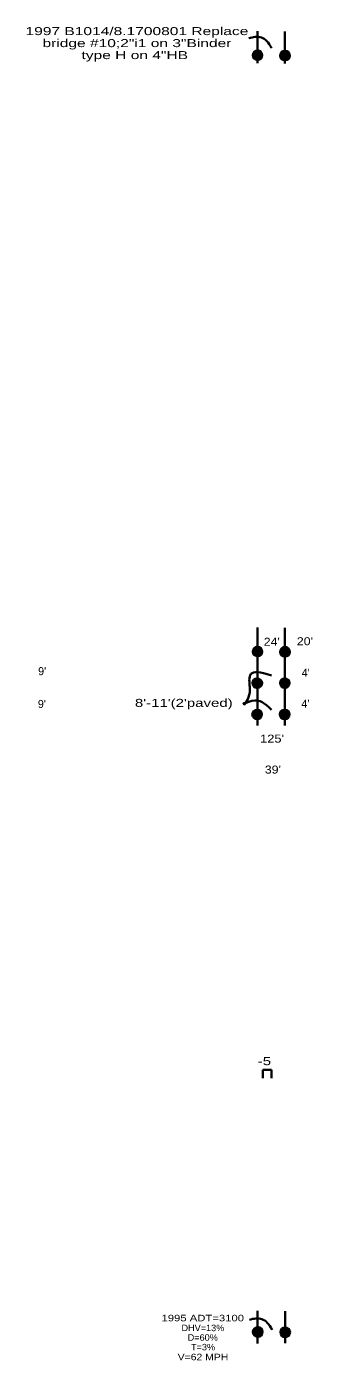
# Model space of a CAD drawing. Extents: x 2147484.5 to 2147492.62, y 2147477.24 to 2147482.7.
import ezdxf
from ezdxf.enums import TextEntityAlignment as Align

# ---------------------------------------------------------------- set-up
doc = ezdxf.new("R2010")
doc.units = 0
doc.header["$LTSCALE"] = 0.012
doc.header["$PDMODE"] = 32
doc.header["$PDSIZE"] = 0.006
doc.layers.add('1', color=7, linetype='Continuous', lineweight=35)

msp = doc.modelspace()

# ---------------------------------------------------------------- hatches: boundary and pattern name
at = {"layer": '1'}
for points in [[(2147492.43226, 2147482.58991, 1), (2147492.39643, 2147482.58991, 1)], [(2147492.53535, 2147482.5887, 1), (2147492.49952, 2147482.5887, 1)], [(2147492.43226, 2147480.35491, 1), (2147492.39643, 2147480.35491, 1)], [(2147492.53535, 2147480.3537, 1), (2147492.49952, 2147480.3537, 1)], [(2147492.43157, 2147480.23556, 1), (2147492.39574, 2147480.23556, 1)], [(2147492.53497, 2147480.23556, 1), (2147492.49914, 2147480.23556, 1)], [(2147492.43088, 2147480.11828, 1), (2147492.39505, 2147480.11828, 1)], [(2147492.53428, 2147480.11828, 1), (2147492.49845, 2147480.11828, 1)], [(2147492.43326, 2147477.80391, 1), (2147492.39743, 2147477.80391, 1)], [(2147492.53635, 2147477.8027, 1), (2147492.50052, 2147477.8027, 1)]]:
    msp.add_hatch(color=256, dxfattribs=at).paths.add_polyline_path(points)

# ---------------------------------------------------------------- linework, layer by layer
for p, q in [((2147492.414, 2147482.56), (2147492.414, 2147482.68)), ((2147492.517, 2147482.559), (2147492.517, 2147482.678)), ((2147492.414, 2147480.077), (2147492.414, 2147480.445)), ((2147492.517, 2147480.077), (2147492.517, 2147480.443)), ((2147492.434, 2147478.755), (2147492.434, 2147478.787)), ((2147492.434, 2147478.787), (2147492.467, 2147478.787)), ((2147492.467, 2147478.755), (2147492.467, 2147478.787)), ((2147492.415, 2147477.761), (2147492.415, 2147477.883)), ((2147492.518, 2147477.762), (2147492.518, 2147477.882))]:
    msp.add_line(p, q, dxfattribs=at)
for centre in [(2147492.41435, 2147482.58991), (2147492.51743, 2147482.5887), (2147492.41435, 2147480.35491), (2147492.51743, 2147480.3537), (2147492.41366, 2147480.23556), (2147492.51705, 2147480.23556), (2147492.41297, 2147480.11828), (2147492.51636, 2147480.11828), (2147492.41535, 2147477.80391), (2147492.51843, 2147477.8027)]:
    msp.add_circle(centre, 0.01792, dxfattribs=at)
for points in [[(2147492.382, 2147482.653), (2147492.398, 2147482.659), (2147492.431, 2147482.662), (2147492.456, 2147482.639), (2147492.467, 2147482.616)], [(2147492.365, 2147480.159), (2147492.371, 2147480.165), (2147492.384, 2147480.182), (2147492.388, 2147480.218), (2147492.377, 2147480.281), (2147492.422, 2147480.28), (2147492.467, 2147480.264)], [(2147492.365, 2147480.159), (2147492.372, 2147480.163), (2147492.405, 2147480.178), (2147492.439, 2147480.165), (2147492.467, 2147480.136)], [(2147492.384, 2147477.849), (2147492.4, 2147477.855), (2147492.433, 2147477.858), (2147492.458, 2147477.835), (2147492.469, 2147477.812)]]:
    msp.add_open_spline(points, degree=3, dxfattribs=at)
msp.add_point((2147492.365, 2147480.159), dxfattribs=at)

# ---------------------------------------------------------------- texts
for s, height, width, p in [('1997 B1014/8.1700801 Replace', 0.03, 1.45, (2147491.963, 2147482.665)), ('bridge #10;2"i1 on 3"Binder', 0.03, 1.45, (2147491.963, 2147482.62)), ('type H on 4"HB ', 0.03, 1.45, (2147491.963, 2147482.575)), ("24'", 0.03, 1.15, (2147492.468, 2147480.376)), ("20'", 0.03, 1.15, (2147492.592, 2147480.378)), ("8'-11'(2'paved)", 0.03, 1.4, (2147492.1385, 2147480.147)), ("125'", 0.03, 1.2, (2147492.469, 2147480.013)), ("39'", 0.03, 1.15, (2147492.472, 2147479.897)), ('-5', 0.03, 1.4, (2147492.4405, 2147478.804)), ('1995 ADT=3100', 0.0243, 1.3, (2147492.2095, 2147477.844)), ('DHV=13%', 0.0243, 1.05, (2147492.21, 2147477.807)), ('D=60%', 0.0243, 1.05, (2147492.2095, 2147477.771)), ('V=62 MPH', 0.0243, 1.2, (2147492.2105, 2147477.698)), ('T=3%', 0.0243, 1.05, (2147492.2105, 2147477.735))]:
    msp.add_text(s, height=height, dxfattribs=dict(at, width=width)).set_placement(p, align=Align.CENTER)
for s, p in [("9'", (2147491.608, 2147480.266)), ("4'", (2147492.595, 2147480.26)), ("9'", (2147491.607, 2147480.143)), ("4'", (2147492.594, 2147480.144))]:
    msp.add_text(s, height=0.03, dxfattribs=at).set_placement(p, align=Align.CENTER)

doc.saveas('drawing.dxf')
